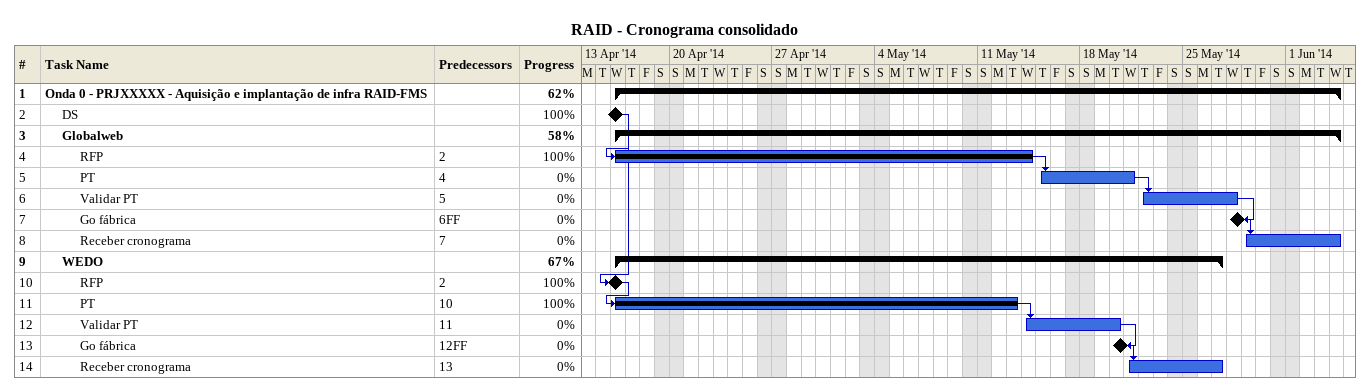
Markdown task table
RAID - Cronograma consolidado

| ID | Level | Task | Start | Finish | Predecessors | % complete |
|---|---|---|---|---|---|---|
| 1 | 1 | **Onda 0 - PRJXXXXX - Aquisição e implantação de infra RAID-FMS** | 2014-04-16 | 2014-06-04 |  | 62 |
| 2 | 2 | DS (milestone) | 2014-04-16 | 2014-04-16 |  | 100 |
| 3 | 2 | **Globalweb** | 2014-04-16 | 2014-06-04 |  | 58 |
| 4 | 3 | RFP | 2014-04-16 | 2014-05-14 | 2 | 100 |
| 5 | 3 | PT | 2014-05-15 | 2014-05-21 | 4 | 0 |
| 6 | 3 | Validar PT | 2014-05-22 | 2014-05-28 | 5 | 0 |
| 7 | 3 | Go fábrica (milestone) | 2014-05-28 | 2014-05-28 | 6FF | 0 |
| 8 | 3 | Receber cronograma | 2014-05-29 | 2014-06-04 | 7 | 0 |
| 9 | 2 | **WEDO** | 2014-04-16 | 2014-05-27 |  | 67 |
| 10 | 3 | RFP (milestone) | 2014-04-16 | 2014-04-16 | 2 | 100 |
| 11 | 3 | PT | 2014-04-16 | 2014-05-13 | 10 | 100 |
| 12 | 3 | Validar PT | 2014-05-14 | 2014-05-20 | 11 | 0 |
| 13 | 3 | Go fábrica (milestone) | 2014-05-20 | 2014-05-20 | 12FF | 0 |
| 14 | 3 | Receber cronograma | 2014-05-21 | 2014-05-27 | 13 | 0 |
